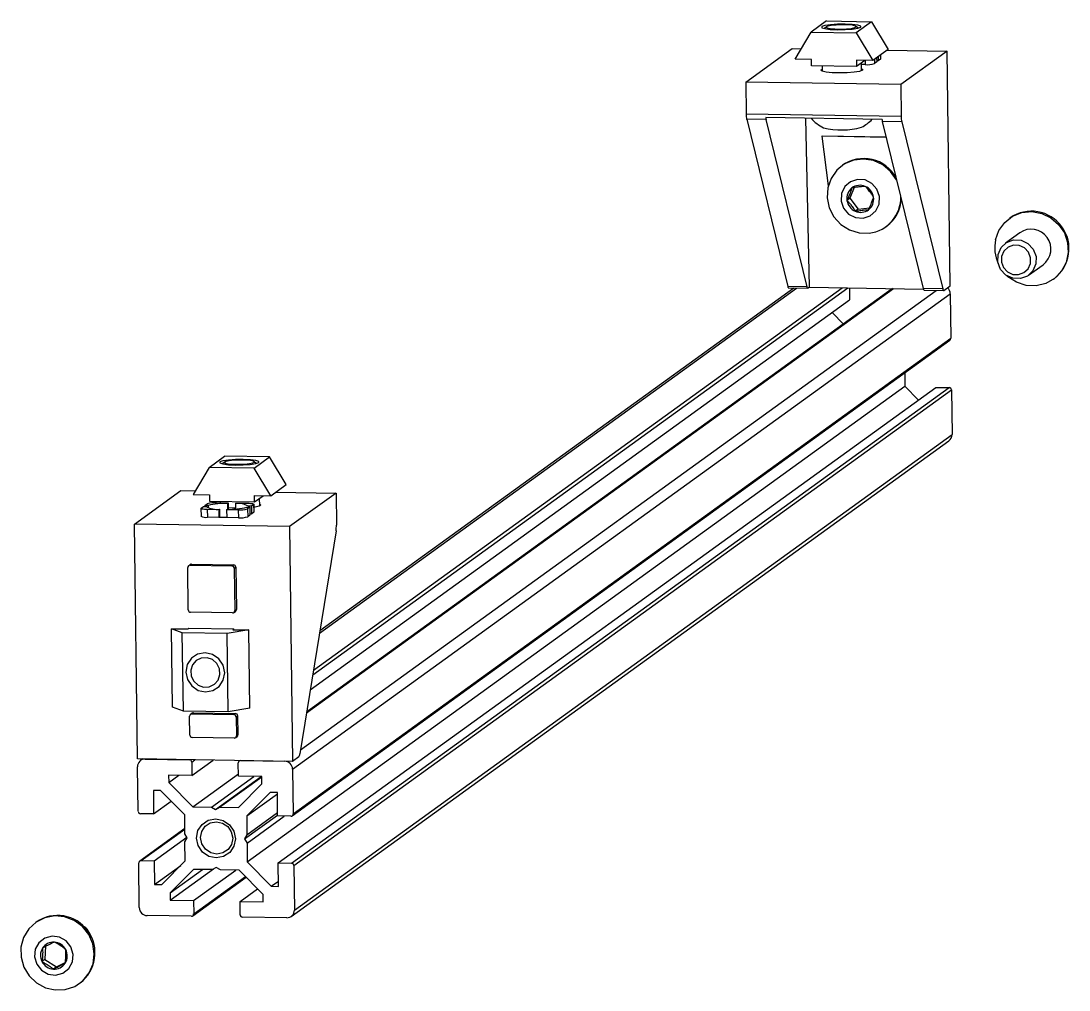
# Model space of a CAD drawing. Header units: millimetres. Extents: x 0 to 279, y 0 to 216.
# Drawn here: x 189.03 to 202.29, y 148.69 to 160.94 of the extents above; entities that cross this region are included whole.
import ezdxf

# ---------------------------------------------------------------- set-up
doc = ezdxf.new("R2010")
doc.units = ezdxf.units.MM

msp = doc.modelspace()

# ---------------------------------------------------------------- linework, layer by layer
at = {"color": 7, "linetype": 'Continuous', "lineweight": 25}
for p, q in [((199.22, 160.944), (199.024, 160.803)), ((199.22, 160.944), (199.788, 160.935)), ((199.788, 160.935), (199.593, 160.793)), ((199.788, 160.935), (199.999, 160.585)), ((198.822, 160.459), (199.024, 160.803)), ((199.024, 160.803), (199.593, 160.793)), ((199.218, 160.87), (199.195, 160.847)), ((199.618, 160.852), (199.594, 160.875)), ((199.593, 160.793), (199.803, 160.444)), ((198.198, 160.17), (198.785, 160.595)), ((198.785, 160.595), (198.901, 160.593)), ((199.999, 160.585), (199.803, 160.444)), ((199.985, 160.576), (200.746, 160.563)), ((200.746, 160.563), (200.159, 160.139)), ((200.783, 157.594), (200.746, 160.563)), ((199.028, 160.456), (198.822, 160.459)), ((199.029, 160.377), (199.028, 160.456)), ((199.803, 160.444), (199.597, 160.447)), ((199.597, 160.447), (199.598, 160.368)), ((199.705, 160.445), (199.598, 160.368)), ((199.663, 160.315), (199.662, 160.414)), ((199.854, 160.426), (199.825, 160.405)), ((199.853, 160.48), (199.854, 160.426)), ((199.874, 160.44), (199.854, 160.44)), ((199.873, 160.494), (199.874, 160.44)), ((199.903, 160.461), (199.874, 160.44)), ((199.905, 160.464), (199.904, 160.517)), ((199.598, 160.368), (199.029, 160.377)), ((199.162, 160.375), (199.163, 160.309)), ((199.707, 160.392), (199.662, 160.393)), ((200.159, 160.139), (198.198, 160.17)), ((198.198, 160.17), (198.203, 159.766)), ((200.159, 160.139), (200.164, 159.734)), ((200.164, 159.734), (198.203, 159.766)), ((198.454, 159.696), (198.209, 159.7)), ((198.209, 159.7), (198.728, 157.587)), ((199.921, 159.699), (198.45, 159.722)), ((198.973, 157.583), (198.454, 159.696)), ((199.005, 157.577), (198.956, 159.714)), ((200.17, 159.669), (199.925, 159.672)), ((200.444, 157.559), (199.925, 159.672)), ((200.17, 159.669), (200.689, 157.555)), ((199.165, 159.489), (199.159, 159.485)), ((199.159, 159.485), (199.24, 158.857)), ((199.975, 159.472), (199.159, 159.485)), ((199.973, 159.476), (199.165, 159.489)), ((199.421, 159.119), (199.413, 159.113)), ((199.569, 158.837), (199.515, 158.702)), ((199.515, 158.702), (199.478, 158.675)), ((199.515, 158.702), (199.62, 158.565)), ((199.62, 158.565), (199.583, 158.538)), ((199.62, 158.565), (199.762, 158.581)), ((201.541, 158.454), (201.533, 158.448)), ((199.97, 158.343), (199.978, 158.349)), ((201.665, 158.266), (201.481, 158.133)), ((201.774, 157.728), (201.958, 157.861)), ((202.09, 157.678), (202.098, 157.684)), ((192.466, 151.48), (200.784, 157.495)), ((200.055, 157.56), (192.643, 152.201)), ((198.807, 157.566), (192.81, 153.229)), ((198.973, 157.583), (198.728, 157.587)), ((198.739, 157.567), (198.984, 157.563)), ((199.005, 157.577), (198.987, 157.564)), ((199.005, 157.577), (200.445, 157.554)), ((199.509, 157.569), (199.511, 157.416)), ((200.689, 157.555), (200.444, 157.559)), ((200.455, 157.539), (200.7, 157.535)), ((200.703, 157.536), (200.783, 157.594)), ((200.784, 157.495), (200.791, 156.931)), ((192.689, 152.484), (199.511, 157.416)), ((199.289, 157.256), (199.433, 157.11)), ((192.461, 150.892), (200.78, 156.907)), ((192.473, 150.916), (200.791, 156.931)), ((200.209, 156.494), (200.211, 156.323)), ((191.893, 150.308), (200.211, 156.323)), ((192.285, 150.296), (200.603, 156.31)), ((192.452, 150.293), (200.77, 156.308)), ((200.211, 156.323), (200.381, 156.15)), ((200.603, 156.31), (200.77, 156.308)), ((192.481, 150.263), (200.8, 156.278)), ((200.8, 156.278), (200.807, 155.713)), ((192.449, 149.619), (200.767, 155.634)), ((192.488, 149.699), (200.807, 155.713)), ((191.41, 155.297), (191.606, 155.439)), ((191.604, 155.365), (191.581, 155.342)), ((192.175, 155.43), (191.606, 155.439)), ((191.979, 155.288), (192.175, 155.43)), ((192.004, 155.347), (191.981, 155.37)), ((192.385, 155.08), (192.175, 155.43)), ((191.41, 155.297), (191.209, 154.954)), ((191.979, 155.288), (191.41, 155.297)), ((192.189, 154.939), (191.979, 155.288)), ((190.466, 154.58), (191.054, 155.005)), ((191.054, 155.005), (191.237, 155.002)), ((192.189, 154.939), (192.385, 155.08)), ((192.254, 154.985), (193.015, 154.973)), ((193.015, 154.973), (192.428, 154.549)), ((193.015, 154.973), (193.02, 154.569)), ((191.209, 154.954), (191.415, 154.951)), ((191.357, 154.817), (191.387, 154.838)), ((191.415, 154.951), (191.416, 154.872)), ((191.416, 154.872), (191.984, 154.863)), ((191.504, 154.851), (191.651, 154.848)), ((191.549, 154.87), (191.549, 154.85)), ((191.651, 154.848), (191.643, 154.843)), ((191.643, 154.843), (191.644, 154.767)), ((191.651, 154.848), (191.652, 154.768)), ((191.742, 154.841), (191.749, 154.847)), ((191.742, 154.841), (191.742, 154.771)), ((191.749, 154.847), (191.896, 154.844)), ((191.978, 154.732), (191.977, 154.831)), ((191.983, 154.942), (192.189, 154.939)), ((191.984, 154.863), (191.983, 154.942)), ((191.984, 154.863), (192.092, 154.94)), ((192.05, 154.81), (192.048, 154.909)), ((191.306, 154.779), (191.308, 154.68)), ((191.308, 154.781), (191.338, 154.803)), ((191.338, 154.803), (191.377, 154.802)), ((191.396, 154.816), (191.357, 154.817)), ((191.357, 154.817), (191.357, 154.802)), ((191.377, 154.802), (191.377, 154.801)), ((191.387, 154.766), (191.388, 154.667)), ((191.534, 154.763), (191.387, 154.766)), ((191.396, 154.816), (191.397, 154.788)), ((191.542, 154.769), (191.534, 154.763)), ((191.534, 154.763), (191.535, 154.664)), ((191.542, 154.769), (191.543, 154.67)), ((191.632, 154.762), (191.64, 154.767)), ((191.779, 154.759), (191.632, 154.762)), ((191.632, 154.762), (191.633, 154.663)), ((191.779, 154.759), (191.78, 154.66)), ((191.887, 154.794), (191.926, 154.793)), ((191.926, 154.793), (191.897, 154.772)), ((191.897, 154.772), (191.898, 154.673)), ((191.907, 154.808), (191.907, 154.793)), ((191.946, 154.807), (191.907, 154.808)), ((191.926, 154.793), (191.927, 154.694)), ((191.947, 154.708), (191.927, 154.709)), ((191.975, 154.829), (191.946, 154.807)), ((191.946, 154.807), (191.947, 154.708)), ((191.976, 154.73), (191.947, 154.708)), ((191.975, 154.829), (191.976, 154.73)), ((192.428, 154.549), (190.466, 154.58)), ((190.504, 151.611), (190.466, 154.58)), ((191.535, 154.664), (191.388, 154.667)), ((191.543, 154.67), (191.535, 154.664)), ((191.78, 154.66), (191.633, 154.663)), ((191.927, 154.694), (191.898, 154.673)), ((192.428, 154.549), (192.465, 151.579)), ((193.015, 154.495), (192.558, 151.676)), ((191.171, 154.068), (191.152, 154.054)), ((191.169, 154.06), (191.189, 154.074)), ((191.169, 154.06), (191.698, 154.051)), ((191.189, 154.074), (191.718, 154.065)), ((191.698, 154.051), (191.718, 154.065)), ((191.147, 153.496), (191.14, 154.03)), ((191.728, 154.021), (191.748, 154.035)), ((191.728, 154.021), (191.735, 153.486)), ((191.748, 154.035), (191.755, 153.501)), ((191.706, 153.457), (191.176, 153.466)), ((191.723, 153.463), (191.743, 153.477)), ((191.735, 153.486), (191.755, 153.501)), ((191.071, 153.204), (190.934, 153.257)), ((190.934, 153.257), (191.14, 153.254)), ((190.946, 152.267), (190.934, 153.257)), ((191.14, 153.254), (191.155, 153.265)), ((191.155, 153.265), (191.724, 153.256)), ((191.914, 153.242), (191.64, 153.195)), ((191.724, 153.256), (191.708, 153.245)), ((191.708, 153.245), (191.914, 153.242)), ((191.724, 153.245), (191.724, 153.256)), ((191.927, 152.252), (191.914, 153.242)), ((191.64, 153.195), (191.071, 153.204)), ((191.084, 152.215), (191.071, 153.204)), ((191.652, 152.205), (191.64, 153.195)), ((191.084, 152.215), (190.946, 152.267)), ((191.652, 152.205), (191.084, 152.215)), ((191.195, 152.188), (191.175, 152.174)), ((191.192, 152.179), (191.212, 152.193)), ((191.212, 152.193), (191.742, 152.185)), ((191.927, 152.252), (191.652, 152.205)), ((191.722, 152.171), (191.742, 152.185)), ((191.166, 151.912), (191.163, 152.15)), ((191.192, 152.179), (191.722, 152.171)), ((191.752, 152.14), (191.771, 152.154)), ((191.752, 152.14), (191.755, 151.903)), ((191.771, 152.154), (191.774, 151.917)), ((191.755, 151.903), (191.774, 151.917)), ((191.726, 151.874), (191.196, 151.882)), ((191.743, 151.879), (191.763, 151.893)), ((192.465, 151.579), (190.504, 151.611)), ((190.57, 151.61), (190.544, 151.591)), ((190.602, 151.609), (191.161, 151.6)), ((191.19, 151.57), (191.193, 151.402)), ((191.193, 151.402), (191.46, 151.595)), ((191.781, 151.392), (191.779, 151.561)), ((191.798, 151.59), (191.791, 151.584)), ((191.808, 151.59), (192.367, 151.581)), ((192.545, 151.637), (192.465, 151.579)), ((190.512, 150.948), (190.505, 151.512)), ((191.193, 151.402), (190.898, 151.407)), ((190.898, 151.407), (190.9, 151.314)), ((190.9, 151.314), (191.025, 151.404)), ((191.203, 151.006), (191.781, 151.423)), ((191.441, 151.002), (191.976, 151.389)), ((191.492, 150.971), (192.068, 151.388)), ((191.543, 151), (192.075, 151.385)), ((192.075, 151.388), (191.781, 151.392)), ((192.076, 151.295), (192.075, 151.388)), ((192.466, 151.48), (192.473, 150.916)), ((190.9, 151.314), (191.203, 151.006)), ((191.78, 150.997), (192.076, 151.295)), ((190.797, 151.21), (190.705, 151.212)), ((190.705, 151.212), (190.708, 150.915)), ((191.101, 150.902), (190.797, 151.21)), ((192.182, 151.188), (191.885, 150.89)), ((191.885, 150.89), (192.274, 151.171)), ((192.274, 151.187), (192.182, 151.188)), ((192.277, 150.89), (192.274, 151.187)), ((190.708, 150.915), (190.93, 151.075)), ((191.203, 151.006), (191.441, 151.002)), ((191.441, 151.002), (191.492, 150.971)), ((191.492, 150.971), (191.543, 151)), ((191.543, 151), (191.78, 150.997)), ((190.708, 150.915), (190.542, 150.917)), ((191.104, 150.663), (191.101, 150.902)), ((191.859, 150.599), (192.277, 150.901)), ((191.885, 150.89), (191.888, 150.65)), ((191.888, 150.65), (192.277, 150.931)), ((191.89, 150.547), (192.361, 150.888)), ((192.444, 150.887), (192.277, 150.89)), ((191.103, 150.731), (190.532, 150.318)), ((190.716, 150.321), (191.129, 150.62)), ((191.134, 150.611), (191.104, 150.663)), ((191.105, 150.56), (191.134, 150.611)), ((191.888, 150.65), (191.859, 150.599)), ((191.859, 150.599), (191.89, 150.547)), ((191.108, 150.321), (191.105, 150.56)), ((191.89, 150.547), (191.893, 150.308)), ((190.527, 149.73), (190.52, 150.294)), ((190.549, 150.324), (190.716, 150.321)), ((190.716, 150.321), (190.72, 150.024)), ((190.72, 150.024), (191.052, 150.264)), ((190.812, 150.022), (191.108, 150.321)), ((191.213, 150.214), (190.917, 149.916)), ((190.917, 149.916), (191.327, 150.212)), ((190.918, 149.823), (191.466, 150.219)), ((191.212, 149.818), (191.748, 150.205)), ((191.451, 150.21), (191.213, 150.214)), ((191.501, 150.239), (191.451, 150.21)), ((191.553, 150.208), (191.501, 150.239)), ((191.79, 150.205), (191.553, 150.208)), ((192.094, 149.897), (191.79, 150.205)), ((191.893, 150.308), (192.196, 150)), ((192.289, 149.999), (192.285, 150.296)), ((192.285, 150.296), (192.452, 150.293)), ((192.481, 150.263), (192.488, 149.699)), ((191.203, 149.626), (191.879, 150.115)), ((192.196, 150), (192.288, 150.066)), ((190.72, 150.024), (190.812, 150.022)), ((191.801, 149.809), (192.023, 149.969)), ((192.196, 150), (192.289, 149.999)), ((190.917, 149.916), (190.918, 149.823)), ((190.918, 149.823), (191.212, 149.818)), ((191.212, 149.818), (191.215, 149.65)), ((191.803, 149.64), (191.801, 149.809)), ((191.801, 149.809), (192.095, 149.804)), ((192.095, 149.804), (192.094, 149.897)), ((189.222, 149.547), (189.214, 149.541)), ((191.185, 149.621), (190.627, 149.63)), ((192.392, 149.601), (191.833, 149.61)), ((189.34, 149.245), (189.334, 149.074)), ((189.334, 149.074), (189.296, 149.047)), ((189.334, 149.074), (189.478, 148.979)), ((189.478, 148.979), (189.591, 149.036)), ((189.478, 148.979), (189.44, 148.952)), ((189.771, 148.771), (189.779, 148.777))]:
    msp.add_line(p, q, dxfattribs=at)
at = {"color": 8, "linetype": 'Continuous', "lineweight": 25}
for p, q in [((199.706, 160.445), (199.707, 160.392)), ((199.824, 160.459), (199.825, 160.405)), ((199.902, 160.515), (199.903, 160.461)), ((192.566, 151.725), (200.604, 157.537)), ((192.642, 152.193), (200.064, 157.56)), ((192.72, 152.676), (199.487, 157.569)), ((192.73, 152.735), (199.417, 157.57)), ((192.806, 153.203), (198.839, 157.565)), ((191.19, 151.57), (191.231, 151.599)), ((190.549, 150.324), (191.103, 150.724)), ((191.215, 149.65), (191.87, 150.124))]:
    msp.add_line(p, q, dxfattribs=at)
at = {"color": 7, "linetype": 'Continuous', "lineweight": 25, "flags": 128}
for points in [[(199.455, 160.904), (199.358, 160.903), (199.268, 160.897), (199.198, 160.886), (199.161, 160.873), (199.161, 160.859), (199.198, 160.847), (199.267, 160.838), (199.357, 160.833), (199.455, 160.835), (199.545, 160.841), (199.614, 160.852), (199.651, 160.865), (199.651, 160.879), (199.614, 160.891), (199.545, 160.9), (199.455, 160.904)], [(199.398, 160.842), (199.471, 160.844), (199.535, 160.85), (199.578, 160.86), (199.596, 160.87), (199.585, 160.88), (199.546, 160.889), (199.486, 160.894), (199.414, 160.896), (199.341, 160.893), (199.278, 160.887), (199.234, 160.878), (199.216, 160.868), (199.228, 160.857), (199.266, 160.849), (199.326, 160.843), (199.398, 160.842)], [(199.905, 160.464), (199.905, 160.464), (199.903, 160.461)], [(199.673, 160.32), (199.637, 160.307), (199.57, 160.296), (199.482, 160.289), (199.385, 160.287), (199.292, 160.289), (199.215, 160.297), (199.165, 160.308), (199.148, 160.322), (199.163, 160.334)], [(199.663, 160.34), (199.674, 160.334), (199.673, 160.32)], [(200.109, 158.925), (200.104, 158.935), (200.03, 159.041), (199.931, 159.124), (199.814, 159.178), (199.688, 159.198), (199.563, 159.183), (199.447, 159.135), (199.349, 159.056), (199.276, 158.953), (199.235, 158.834), (199.227, 158.706), (199.254, 158.58), (199.313, 158.465), (199.4, 158.37), (199.509, 158.301), (199.631, 158.264), (199.758, 158.261), (199.758, 158.261)], [(199.681, 158.449), (199.771, 158.479), (199.842, 158.541), (199.883, 158.627), (199.888, 158.723), (199.857, 158.815), (199.793, 158.889), (199.706, 158.933), (199.611, 158.941), (199.521, 158.911), (199.449, 158.849), (199.408, 158.763), (199.403, 158.666), (199.435, 158.575), (199.499, 158.501), (199.585, 158.457), (199.681, 158.449)], [(201.356, 158.176), (201.4, 158.295), (201.474, 158.397), (201.573, 158.474), (201.69, 158.521), (201.816, 158.533), (201.941, 158.511), (202.057, 158.456), (202.155, 158.371), (202.227, 158.264), (202.268, 158.142), (202.276, 158.014), (202.249, 157.889), (202.189, 157.778), (202.102, 157.688), (201.993, 157.625), (201.871, 157.595), (201.744, 157.6), (201.622, 157.639), (201.514, 157.71), (201.5, 157.722)], [(201.679, 158.171), (201.767, 158.13), (201.834, 158.058), (201.869, 157.967), (201.867, 157.871), (201.829, 157.784), (201.76, 157.718), (201.671, 157.686), (201.575, 157.69), (201.488, 157.731), (201.421, 157.802), (201.386, 157.893), (201.388, 157.99), (201.426, 158.077), (201.495, 158.142), (201.584, 158.175), (201.679, 158.171)], [(201.655, 158.104), (201.582, 158.108), (201.515, 158.083), (201.463, 158.033), (201.434, 157.967), (201.432, 157.894), (201.459, 157.825), (201.509, 157.77), (201.576, 157.739), (201.649, 157.736), (201.716, 157.761), (201.769, 157.81), (201.798, 157.877), (201.799, 157.95), (201.772, 158.019), (201.722, 158.073), (201.655, 158.104)], [(198.728, 157.587), (198.729, 157.581), (198.731, 157.576), (198.733, 157.573), (198.734, 157.57), (198.736, 157.568), (198.738, 157.567), (198.739, 157.567)], [(198.987, 157.564), (198.985, 157.563), (198.983, 157.563), (198.981, 157.564), (198.98, 157.566), (198.978, 157.569), (198.976, 157.572), (198.974, 157.577), (198.973, 157.583)], [(200.455, 157.539), (200.454, 157.539), (200.452, 157.54), (200.45, 157.542), (200.449, 157.545), (200.447, 157.549), (200.445, 157.554), (200.444, 157.559)], [(200.689, 157.555), (200.69, 157.55), (200.692, 157.545), (200.694, 157.541), (200.696, 157.538), (200.697, 157.536), (200.699, 157.535), (200.701, 157.535), (200.703, 157.536)], [(191.744, 155.328), (191.841, 155.329), (191.931, 155.336), (192, 155.346), (192.038, 155.36), (192.038, 155.373), (192.001, 155.386), (191.932, 155.395), (191.841, 155.399), (191.744, 155.398), (191.654, 155.391), (191.585, 155.381), (191.547, 155.368), (191.547, 155.354), (191.585, 155.341), (191.654, 155.332), (191.744, 155.328)], [(191.801, 155.391), (191.728, 155.388), (191.664, 155.382), (191.62, 155.373), (191.603, 155.362), (191.614, 155.352), (191.653, 155.344), (191.712, 155.338), (191.784, 155.337), (191.858, 155.339), (191.921, 155.345), (191.965, 155.354), (191.982, 155.365), (191.971, 155.375), (191.933, 155.384), (191.873, 155.389), (191.801, 155.391)], [(191.896, 154.844), (191.915, 154.844), (191.932, 154.843), (191.948, 154.841), (191.96, 154.839), (191.969, 154.837), (191.975, 154.834), (191.977, 154.831), (191.975, 154.829)], [(192.049, 154.835), (192.064, 154.822), (192.045, 154.808), (191.993, 154.796), (191.977, 154.794)], [(191.387, 154.766), (191.368, 154.766), (191.351, 154.767), (191.336, 154.769), (191.323, 154.771), (191.314, 154.773), (191.308, 154.776), (191.306, 154.779), (191.308, 154.781)], [(191.742, 154.782), (191.724, 154.782), (191.652, 154.786)], [(191.978, 154.732), (191.978, 154.732), (191.976, 154.73)], [(191.365, 152.458), (191.458, 152.475), (191.537, 152.527), (191.589, 152.607), (191.607, 152.701), (191.587, 152.796), (191.533, 152.877), (191.453, 152.932), (191.359, 152.952), (191.265, 152.935), (191.186, 152.883), (191.134, 152.803), (191.117, 152.709), (191.136, 152.614), (191.191, 152.533), (191.271, 152.478), (191.365, 152.458)], [(191.177, 152.732), (191.182, 152.659), (191.215, 152.593), (191.271, 152.544), (191.34, 152.519), (191.412, 152.523), (191.477, 152.554), (191.524, 152.608), (191.547, 152.677), (191.541, 152.751), (191.508, 152.817), (191.453, 152.866), (191.384, 152.891), (191.311, 152.887), (191.246, 152.856), (191.199, 152.802), (191.177, 152.732)], [(191.252, 150.609), (191.269, 150.704), (191.321, 150.783), (191.4, 150.835), (191.494, 150.853), (191.588, 150.832), (191.668, 150.777), (191.722, 150.696), (191.742, 150.601), (191.724, 150.507), (191.672, 150.427), (191.593, 150.375), (191.5, 150.358), (191.406, 150.378), (191.326, 150.433), (191.271, 150.514), (191.252, 150.609)], [(191.302, 150.615), (191.317, 150.693), (191.36, 150.758), (191.425, 150.802), (191.503, 150.816), (191.58, 150.799), (191.647, 150.754), (191.691, 150.687), (191.708, 150.608), (191.693, 150.53), (191.65, 150.464), (191.585, 150.421), (191.508, 150.407), (191.43, 150.424), (191.364, 150.469), (191.319, 150.536), (191.302, 150.615)], [(189.71, 148.734), (189.813, 148.806), (189.892, 148.903), (189.942, 149.02), (189.958, 149.146), (189.94, 149.273), (189.888, 149.392), (189.807, 149.493), (189.703, 149.569), (189.583, 149.614), (189.457, 149.626), (189.333, 149.602), (189.221, 149.546), (189.129, 149.46), (189.064, 149.352), (189.03, 149.23), (189.031, 149.102), (189.066, 148.978), (189.133, 148.867), (189.227, 148.777), (189.34, 148.716), (189.464, 148.688), (189.59, 148.694), (189.71, 148.734)], [(189.561, 148.901), (189.635, 148.959), (189.681, 149.043), (189.691, 149.139), (189.663, 149.232), (189.603, 149.309), (189.519, 149.357), (189.424, 149.37), (189.332, 149.345), (189.258, 149.286), (189.212, 149.203), (189.202, 149.107), (189.23, 149.014), (189.29, 148.937), (189.374, 148.888), (189.469, 148.876), (189.561, 148.901)]]:
    msp.add_lwpolyline(points, dxfattribs=at)
at = {"color": 7, "linetype": 'Continuous', "lineweight": 25}
for centre, radius, start, end in [((199.732, 160.715), 0.324, 265.5947, 286.6125), ((198.516, 159.764), 0.314, 179.6762, 191.788), ((198.656, 159.743), 0.207, 185.7602, 193.0998), ((199.416, 160.068), 0.529, 222.1594, 243.6056), ((199.416, 160.068), 0.529, 297.8296, 316.0021), ((200.127, 159.719), 0.207, 185.7602, 193.0998), ((200.477, 159.733), 0.314, 179.6762, 191.788), ((199.41, 160.531), 0.965, 256.2562, 285.179), ((199.69, 158.736), 0.468, 29.157, 125.1173), ((199.643, 158.7), 0.168, 127.801, 188.5456), ((199.641, 158.699), 0.167, 66.2207, 127.1266), ((199.638, 158.689), 0.178, 8.1878, 66.5237), ((199.654, 158.7), 0.178, 188.1878, 246.5237), ((199.648, 158.69), 0.168, 307.801, 8.5456), ((199.704, 158.711), 0.454, 276.907, 2.0207), ((199.709, 158.718), 0.457, 306.1389, 357.3108), ((199.65, 158.69), 0.167, 246.2207, 307.1266), ((201.811, 158.063), 0.475, 307.0965, 124.6421), ((201.807, 158.06), 0.25, 307.0461, 124.6932), ((201.825, 158.076), 0.479, 167.9827, 204.8771), ((200.682, 157.493), 0.102, 0.8745, 48.3963), ((200.763, 156.93), 0.0289, 306.1294, 1.0559), ((200.769, 156.277), 0.0306, 0.733, 88.5409), ((200.711, 155.712), 0.0961, 306.0997, 1.0776), ((191.479, 154.527), 0.324, 85.595, 106.6125), ((191.621, 153.887), 0.956, 88.6272, 103.5802), ((191.775, 154.578), 0.265, 60.1891, 97.1508), ((191.509, 155.032), 0.265, 240.1903, 277.1499), ((191.663, 155.723), 0.956, 268.627, 283.5805), ((191.804, 155.083), 0.324, 265.5953, 286.6119), ((191.366, 154.789), 0.124, 241.6867, 280.0872), ((191.62, 156.403), 1.735, 267.4654, 270.4451), ((191.805, 154.984), 0.324, 265.5953, 286.6119), ((192.573, 154.561), 0.447, 351.4862, 1.0181), ((191.168, 154.031), 0.0286, 89.063, 181.2847), ((191.188, 154.045), 0.0286, 88.9841, 125.7465), ((191.698, 154.021), 0.0306, 0.7376, 88.5474), ((191.717, 154.035), 0.0306, 0.7376, 88.5474), ((191.177, 153.496), 0.0306, 180.7265, 268.5529), ((191.706, 153.486), 0.0286, 269.0686, 1.2732), ((191.726, 153.5), 0.0288, 306.092, 1.0762), ((191.212, 152.165), 0.0286, 88.9708, 125.7777), ((191.741, 152.154), 0.0306, 0.7376, 88.5474), ((191.192, 152.15), 0.0286, 89.063, 181.2847), ((191.721, 152.14), 0.0306, 0.7376, 88.5474), ((191.746, 151.916), 0.0288, 306.092, 1.0762), ((191.197, 151.913), 0.0306, 180.7265, 268.5529), ((191.726, 151.902), 0.0286, 269.0686, 1.2732), ((192.485, 151.679), 0.073, 324.5304, 357.3417), ((190.6, 151.514), 0.0953, 89.0653, 181.2806), ((191.16, 151.57), 0.0306, 0.7265, 88.5529), ((191.807, 151.561), 0.0286, 89.063, 181.2847), ((192.364, 151.479), 0.102, 0.7304, 88.5507), ((190.543, 150.948), 0.0306, 180.733, 268.5465), ((192.445, 150.915), 0.0286, 269.0755, 1.2781), ((190.549, 150.295), 0.0286, 89.0696, 181.2781), ((192.451, 150.262), 0.0306, 0.733, 88.5409), ((190.629, 149.731), 0.102, 180.7304, 268.5507), ((192.393, 149.697), 0.0953, 269.0653, 1.2806), ((189.492, 149.156), 0.475, 307.0945, 124.6441), ((191.186, 149.649), 0.0286, 269.063, 1.2847), ((191.833, 149.641), 0.0306, 180.7265, 268.5529), ((189.673, 149.286), 0.257, 14.3958, 57.3433), ((189.441, 149.13), 0.164, 85.9367, 147.5596), ((189.44, 149.118), 0.176, 27.0615, 85.8203), ((189.449, 149.127), 0.172, 148.0404, 207.6629), ((189.444, 149.119), 0.172, 328.0388, 27.6645), ((189.453, 149.127), 0.176, 207.0615, 265.8203), ((189.452, 149.115), 0.164, 265.9367, 327.5596)]:
    msp.add_arc(centre, radius, start, end, dxfattribs=at)
for points, knots in [([(199.541, 158.833), (199.537, 158.823), (199.531, 158.802), (199.519, 158.771), (199.507, 158.741), (199.494, 158.71), (199.484, 158.688), (199.478, 158.675)], [0, 0, 0, 0, 0.216187, 0.439747, 0.593405, 0.752208, 1, 1, 1, 1]), ([(199.709, 158.852), (199.7, 158.852), (199.676, 158.85), (199.628, 158.846), (199.578, 158.839), (199.55, 158.834), (199.541, 158.833)], [0, 0, 0, 0, 0.180931, 0.506295, 0.843972, 1, 1, 1, 1]), ([(199.814, 158.715), (199.808, 158.725), (199.795, 158.745), (199.77, 158.782), (199.74, 158.82), (199.718, 158.842), (199.709, 158.852)], [0, 0, 0, 0, 0.216451, 0.440297, 0.75189, 1, 1, 1, 1]), ([(199.478, 158.675), (199.486, 158.667), (199.503, 158.649), (199.532, 158.615), (199.56, 158.576), (199.576, 158.549), (199.583, 158.538)], [0, 0, 0, 0, 0.216451, 0.440307, 0.75189, 1, 1, 1, 1]), ([(199.751, 158.557), (199.756, 158.569), (199.767, 158.592), (199.785, 158.634), (199.802, 158.677), (199.81, 158.703), (199.814, 158.715)], [0, 0, 0, 0, 0.2164567, 0.440295, 0.7518993, 1, 1, 1, 1]), ([(199.583, 158.538), (199.592, 158.539), (199.62, 158.544), (199.67, 158.551), (199.718, 158.555), (199.742, 158.557), (199.751, 158.557)], [0, 0, 0, 0, 0.1560298, 0.493708, 0.8190535, 1, 1, 1, 1]), ([(189.453, 149.294), (189.445, 149.29), (189.424, 149.28), (189.381, 149.259), (189.337, 149.236), (189.311, 149.222), (189.303, 149.218)], [0, 0, 0, 0, 0.180937, 0.506291, 0.843972, 1, 1, 1, 1]), ([(189.597, 149.198), (189.588, 149.206), (189.57, 149.221), (189.535, 149.247), (189.494, 149.272), (189.465, 149.287), (189.453, 149.294)], [0, 0, 0, 0, 0.216441, 0.440294, 0.751883, 1, 1, 1, 1]), ([(189.303, 149.218), (189.303, 149.207), (189.305, 149.185), (189.305, 149.151), (189.303, 149.119), (189.301, 149.085), (189.298, 149.061), (189.296, 149.047)], [0, 0, 0, 0, 0.216174, 0.439746, 0.593399, 0.752191, 1, 1, 1, 1]), ([(189.59, 149.027), (189.592, 149.04), (189.595, 149.065), (189.598, 149.111), (189.599, 149.157), (189.597, 149.186), (189.597, 149.198)], [0, 0, 0, 0, 0.216444, 0.440295, 0.751882, 1, 1, 1, 1]), ([(189.296, 149.047), (189.307, 149.041), (189.329, 149.03), (189.368, 149.006), (189.407, 148.979), (189.43, 148.96), (189.44, 148.952)], [0, 0, 0, 0, 0.216441, 0.440294, 0.751883, 1, 1, 1, 1]), ([(189.44, 148.952), (189.448, 148.956), (189.474, 148.969), (189.519, 148.993), (189.561, 149.013), (189.583, 149.024), (189.59, 149.027)], [0, 0, 0, 0, 0.156028, 0.49371, 0.819056, 1, 1, 1, 1])]:
    msp.add_open_spline(points, degree=3, knots=knots, dxfattribs=at)

doc.saveas('drawing.dxf')
